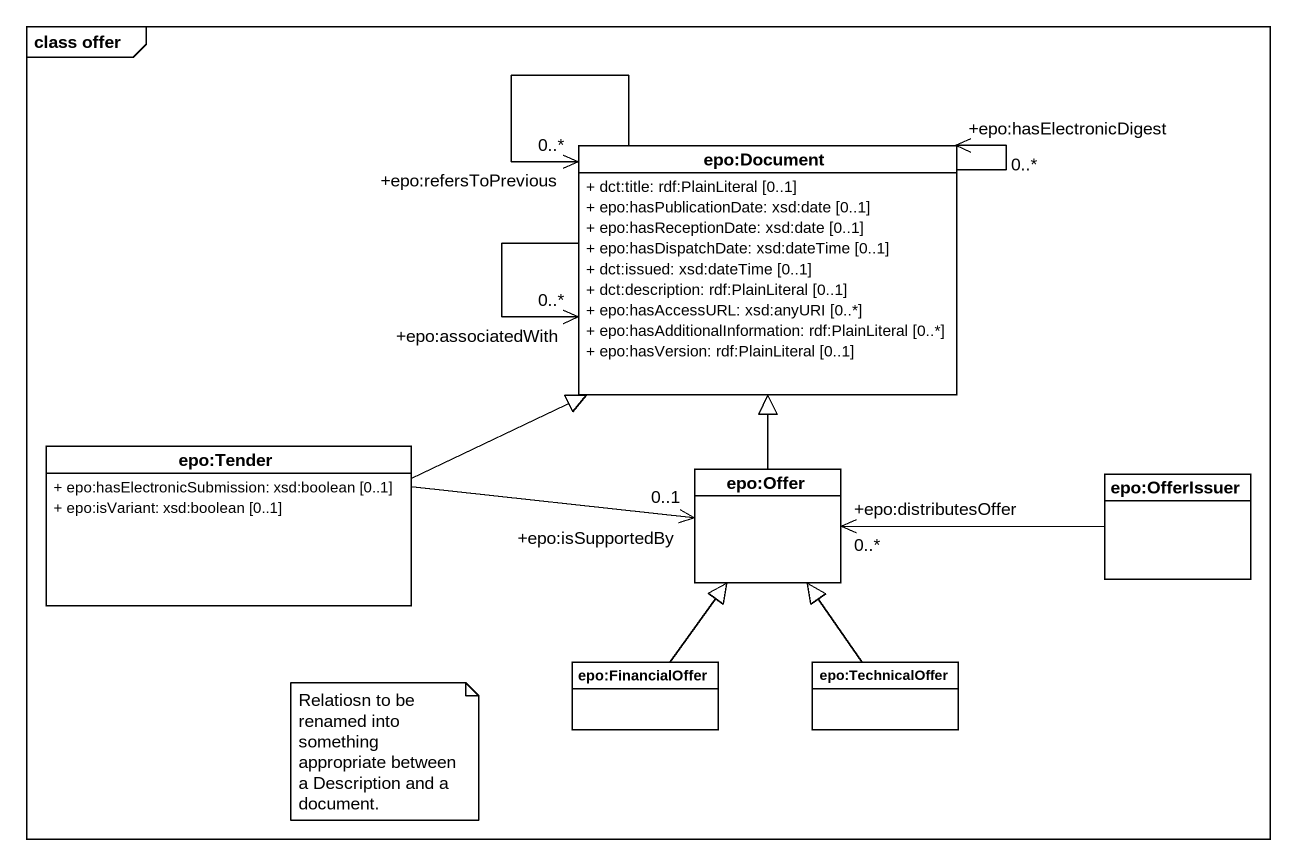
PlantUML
@startuml
mainframe class offer
hide circle
hide empty members
skinparam classAttributeIconSize 0
class "epo:Document" as epo_Document {
  + dct:title: rdf:PlainLiteral [0..1]
  + epo:hasPublicationDate: xsd:date [0..1]
  + epo:hasReceptionDate: xsd:date [0..1]
  + epo:hasDispatchDate: xsd:dateTime [0..1]
  + dct:issued: xsd:dateTime [0..1]
  + dct:description: rdf:PlainLiteral [0..1]
  + epo:hasAccessURL: xsd:anyURI [0..*]
  + epo:hasAdditionalInformation: rdf:PlainLiteral [0..*]
  + epo:hasVersion: rdf:PlainLiteral [0..1]
}
class "epo:Tender" as epo_Tender {
  + epo:hasElectronicSubmission: xsd:boolean [0..1]
  + epo:isVariant: xsd:boolean [0..1]
}
class "epo:Offer" as epo_Offer
class "epo:OfferIssuer" as epo_OfferIssuer
class "epo:FinancialOffer" as epo_FinancialOffer
class "epo:TechnicalOffer" as epo_TechnicalOffer
epo_Document --> "+epo:refersToPrevious\n0..*" epo_Document
epo_Document --> "+epo:associatedWith\n0..*" epo_Document
epo_Document --> "+epo:hasElectronicDigest\n0..*" epo_Document
epo_Tender -right-|> epo_Document
epo_Tender -right-> "+epo:isSupportedBy\n0..1" epo_Offer
epo_Offer -up-|> epo_Document
epo_OfferIssuer -left-> "+epo:distributesOffer\n0..*" epo_Offer
epo_FinancialOffer -up-|> epo_Offer
epo_TechnicalOffer -up-|> epo_Offer
note as N1
  Relatiosn to be renamed into something appropriate between a Description and a document.
end note
@enduml
